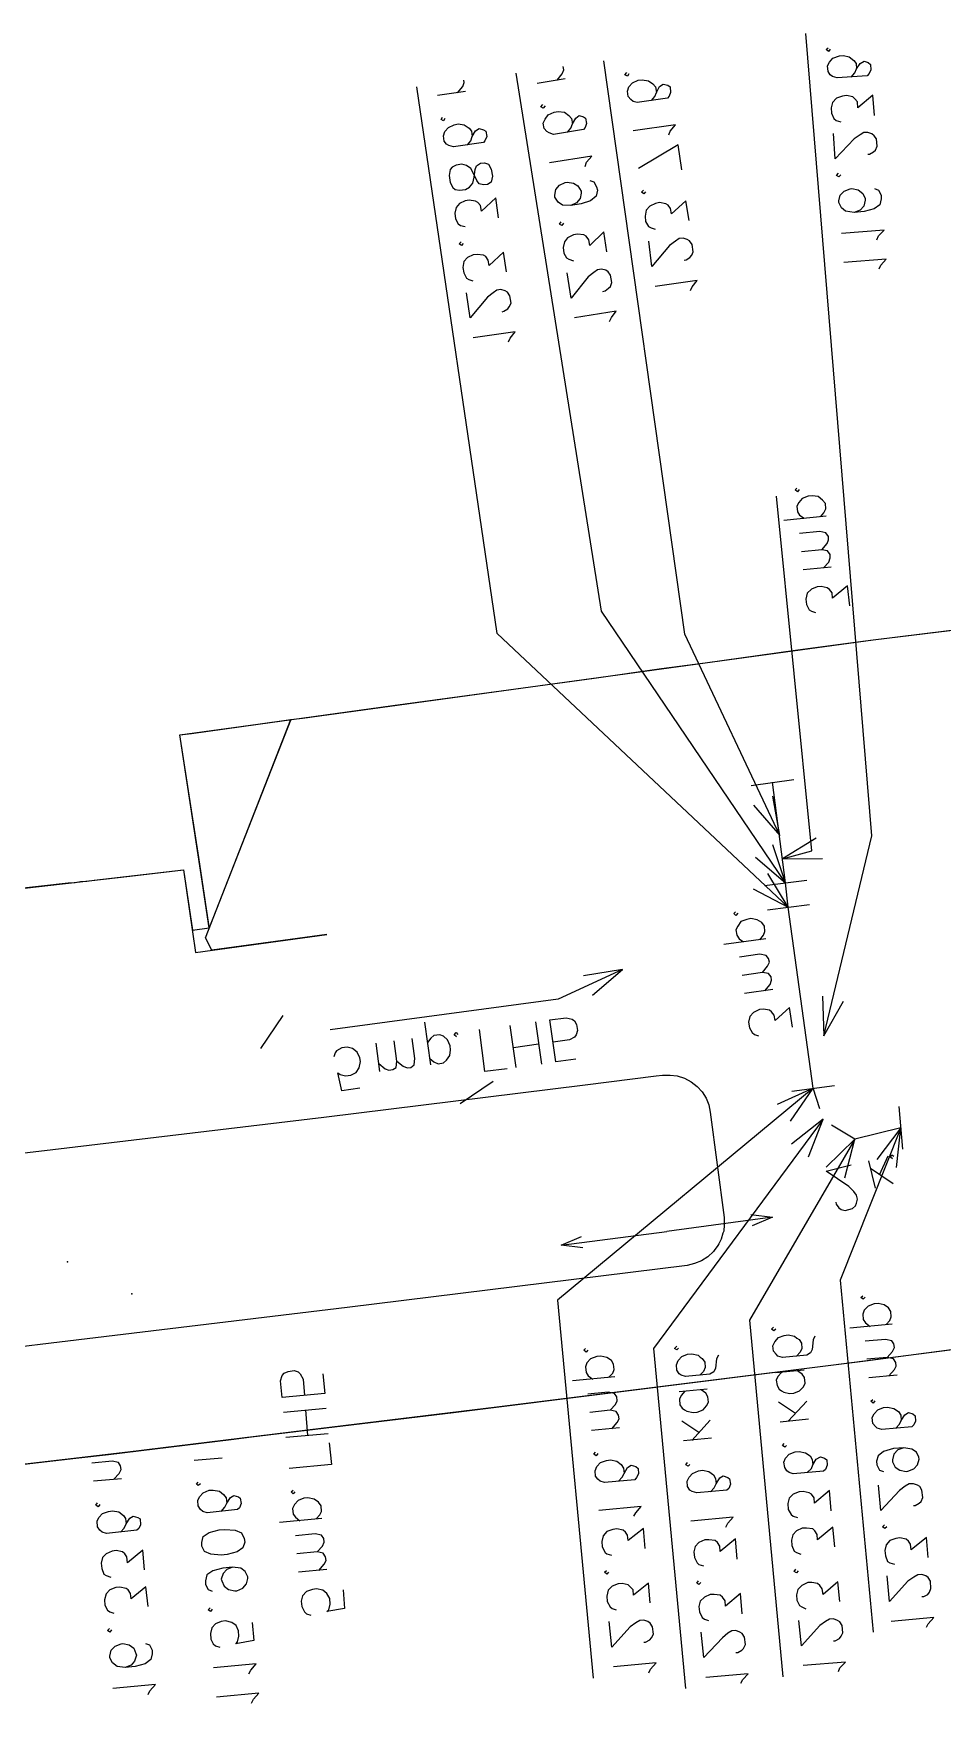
# Model space of a CAD drawing. Header units: metres. Extents: x 131 to 658, y 22 to 173.
# Drawn here: x 611.02 to 633.36, y 132.29 to 173.49 of the extents above; entities that cross this region are included whole.
import ezdxf

# ---------------------------------------------------------------- set-up
doc = ezdxf.new("R2010")
doc.units = ezdxf.units.M
for name, color, linetype in [('BOUNDARY', 7, 'Continuous'), ('ELECTR_CABLE', 7, 'Continuous'), ('GRASS', 7, 'Continuous'), ('OVERHEAD_POWER_LINE', 7, 'Continuous'), ('ROAD', 7, 'Continuous'), ('SIDEWALK_PATH', 7, 'Continuous'), ('TREE', 7, 'Continuous')]:
    doc.layers.add(name, color=color, linetype=linetype)

msp = doc.modelspace()

# ---------------------------------------------------------------- linework, layer by layer
at = {"layer": 'BOUNDARY'}
msp.add_lwpolyline([(608.424, 152.2), (611.731, 152.577), (613.385, 152.765), (614.705, 152.921), (614.705, 152.921), (614.927, 151.434), (614.927, 151.434), (615.338, 151.489), (615.338, 151.489), (615.327, 151.578), (615.082, 153.22), (614.616, 156.239), (614.616, 156.239), (614.905, 156.272), (616.547, 156.505), (619.854, 156.96), (621.496, 157.182), (624.803, 157.637), (626.457, 157.87), (627.533, 158.014), (627.533, 158.014), (629.752, 158.325), (631.406, 158.547), (631.661, 158.58), (631.661, 158.58), (634.713, 158.957)], dxfattribs=at)
at = {"layer": 'ELECTR_CABLE'}
for points in [[(630.418, 149.814), (630.451, 148.837), (631.628, 153.753), (630.002, 173.489)], [(630.607, 173.106), (630.562, 173.05), (630.562, 173.05), (630.507, 173.095), (630.507, 173.095), (630.551, 173.139)], [(623.893, 172.34), (624.015, 172.495), (624.06, 172.595), (624.039, 172.677)], [(628.72, 154.508), (629.364, 153.764), (627.034, 158.713), (625.039, 172.814)], [(631.117, 172.418), (631.206, 172.518), (631.206, 172.518), (631.25, 172.618), (631.25, 172.618), (631.339, 172.751), (631.339, 172.751), (631.439, 172.806), (631.439, 172.806), (631.539, 172.773), (631.539, 172.773), (631.594, 172.729), (631.594, 172.729), (631.606, 172.595), (631.606, 172.595), (631.561, 172.507), (631.561, 172.507), (631.517, 172.451), (631.517, 172.451), (630.773, 172.396), (630.773, 172.396), (630.662, 172.429), (630.662, 172.429), (630.607, 172.473), (630.607, 172.473), (630.551, 172.551), (630.551, 172.551), (630.54, 172.695), (630.54, 172.695), (630.585, 172.784), (630.585, 172.784), (630.673, 172.884), (630.673, 172.884), (630.829, 172.939), (630.829, 172.939), (630.929, 172.95), (630.929, 172.95), (631.073, 172.917), (631.073, 172.917), (631.184, 172.828), (631.184, 172.828), (631.239, 172.751), (631.239, 172.751), (631.25, 172.618)], [(621.441, 172.029), (621.574, 172.185), (621.607, 172.285), (621.601, 172.338)], [(628.765, 153.232), (629.508, 152.599), (624.981, 159.279), (622.883, 172.515)], [(624.093, 172.373), (623.405, 172.262)], [(625.658, 172.495), (625.624, 172.44), (625.624, 172.44), (625.558, 172.473), (625.558, 172.473), (625.602, 172.529)], [(626.213, 171.841), (626.29, 171.941), (626.29, 171.941), (626.335, 172.041), (626.335, 172.041), (626.412, 172.185), (626.412, 172.185), (626.501, 172.24), (626.501, 172.24), (626.612, 172.218), (626.612, 172.218), (626.667, 172.174), (626.667, 172.174), (626.679, 172.041), (626.679, 172.041), (626.645, 171.952), (626.645, 171.952), (626.601, 171.896), (626.601, 171.896), (625.857, 171.796), (625.857, 171.796), (625.758, 171.819), (625.758, 171.819), (625.702, 171.863), (625.702, 171.863), (625.635, 171.941), (625.635, 171.941), (625.624, 172.074), (625.624, 172.074), (625.658, 172.174), (625.658, 172.174), (625.746, 172.274), (625.746, 172.274), (625.88, 172.34), (625.88, 172.34), (625.979, 172.351), (625.979, 172.351), (626.135, 172.329), (626.135, 172.329), (626.246, 172.251), (626.246, 172.251), (626.312, 172.174), (626.312, 172.174), (626.335, 172.041)], [(628.709, 152.455), (629.575, 152), (622.417, 158.736), (620.441, 172.178)], [(621.641, 172.063), (620.953, 171.963)], [(631.694, 171.475), (631.65, 171.974), (631.65, 171.974), (631.284, 171.663), (631.284, 171.663), (631.273, 171.807), (631.273, 171.807), (631.206, 171.885), (631.206, 171.885), (631.162, 171.93), (631.162, 171.93), (631.006, 171.963), (631.006, 171.963), (630.906, 171.952), (630.906, 171.952), (630.762, 171.896), (630.762, 171.896), (630.662, 171.796), (630.662, 171.796), (630.629, 171.663), (630.629, 171.663), (630.64, 171.53), (630.64, 171.53), (630.696, 171.397), (630.696, 171.397), (630.751, 171.353), (630.751, 171.353), (630.862, 171.319)], [(621.13, 171.397), (621.097, 171.341), (621.097, 171.341), (621.041, 171.375), (621.041, 171.375), (621.075, 171.43)], [(623.594, 171.708), (623.549, 171.652), (623.549, 171.652), (623.494, 171.685), (623.494, 171.685), (623.538, 171.741)], [(624.149, 171.064), (624.226, 171.164), (624.226, 171.164), (624.271, 171.264), (624.271, 171.264), (624.348, 171.408), (624.348, 171.408), (624.437, 171.475), (624.437, 171.475), (624.537, 171.441), (624.537, 171.441), (624.592, 171.408), (624.592, 171.408), (624.615, 171.275), (624.615, 171.275), (624.581, 171.175), (624.581, 171.175), (624.537, 171.131), (624.537, 171.131), (623.805, 171.009), (623.805, 171.009), (623.694, 171.042), (623.694, 171.042), (623.638, 171.075), (623.638, 171.075), (623.571, 171.153), (623.571, 171.153), (623.549, 171.286), (623.549, 171.286), (623.594, 171.386), (623.594, 171.386), (623.671, 171.486), (623.671, 171.486), (623.816, 171.552), (623.816, 171.552), (623.916, 171.574), (623.916, 171.574), (624.071, 171.552), (624.071, 171.552), (624.182, 171.475), (624.182, 171.475), (624.248, 171.397), (624.248, 171.397), (624.271, 171.264)], [(621.685, 170.753), (621.774, 170.853), (621.774, 170.853), (621.807, 170.953), (621.807, 170.953), (621.885, 171.097), (621.885, 171.097), (621.974, 171.153), (621.974, 171.153), (622.085, 171.119), (622.085, 171.119), (622.14, 171.086), (622.14, 171.086), (622.162, 170.953), (622.162, 170.953), (622.118, 170.853), (622.118, 170.853), (622.085, 170.809), (622.085, 170.809), (621.341, 170.698), (621.341, 170.698), (621.23, 170.731), (621.23, 170.731), (621.175, 170.764), (621.175, 170.764), (621.119, 170.842), (621.119, 170.842), (621.097, 170.975), (621.097, 170.975), (621.13, 171.075), (621.13, 171.075), (621.219, 171.175), (621.219, 171.175), (621.363, 171.242), (621.363, 171.242), (621.463, 171.264), (621.463, 171.264), (621.607, 171.242), (621.607, 171.242), (621.729, 171.164), (621.729, 171.164), (621.785, 171.086), (621.785, 171.086), (621.807, 170.953)], [(626.634, 170.997), (626.667, 171.086), (626.667, 171.086), (626.801, 171.242), (626.801, 171.242), (625.758, 171.097)], [(631.528, 170.52), (631.572, 170.52), (631.572, 170.52), (631.672, 170.576), (631.672, 170.576), (631.717, 170.62), (631.717, 170.62), (631.761, 170.72), (631.761, 170.72), (631.739, 170.898), (631.739, 170.898), (631.683, 170.975), (631.683, 170.975), (631.628, 171.02), (631.628, 171.02), (631.528, 171.053), (631.528, 171.053), (631.428, 171.053), (631.428, 171.053), (631.339, 170.997), (631.339, 170.997), (631.195, 170.898), (631.195, 170.898), (630.729, 170.409), (630.729, 170.409), (630.685, 171.031)], [(626.956, 170.132), (626.867, 170.753), (626.867, 170.753), (625.891, 170.165)], [(622.306, 169.977), (622.273, 169.832), (622.273, 169.832), (622.184, 169.777), (622.184, 169.777), (622.085, 169.766), (622.085, 169.766), (621.974, 169.788), (621.974, 169.788), (621.918, 169.877), (621.918, 169.877), (621.84, 170.043), (621.84, 170.043), (621.774, 170.165), (621.774, 170.165), (621.663, 170.243), (621.663, 170.243), (621.552, 170.276), (621.552, 170.276), (621.408, 170.254), (621.408, 170.254), (621.308, 170.198), (621.308, 170.198), (621.263, 170.143), (621.263, 170.143), (621.241, 169.999), (621.241, 169.999), (621.263, 169.821), (621.263, 169.821), (621.33, 169.699), (621.33, 169.699), (621.385, 169.655), (621.385, 169.655), (621.496, 169.633), (621.496, 169.633), (621.641, 169.655), (621.641, 169.655), (621.741, 169.71), (621.741, 169.71), (621.818, 169.81), (621.818, 169.81), (621.851, 169.954), (621.851, 169.954), (621.874, 170.143), (621.874, 170.143), (621.907, 170.232), (621.907, 170.232), (622.007, 170.298), (622.007, 170.298), (622.107, 170.309), (622.107, 170.309), (622.207, 170.276), (622.207, 170.276), (622.273, 170.154), (622.273, 170.154), (622.306, 169.977)], [(624.581, 170.221), (624.615, 170.321), (624.615, 170.321), (624.748, 170.476), (624.748, 170.476), (623.705, 170.309)], [(624.692, 169.877), (624.792, 169.843), (624.792, 169.843), (624.859, 169.721), (624.859, 169.721), (624.881, 169.633), (624.881, 169.633), (624.848, 169.488), (624.848, 169.488), (624.714, 169.377), (624.714, 169.377), (624.481, 169.3), (624.481, 169.3), (624.226, 169.255), (624.226, 169.255), (624.026, 169.266), (624.026, 169.266), (623.916, 169.344), (623.916, 169.344), (623.838, 169.466), (623.838, 169.466), (623.838, 169.51), (623.838, 169.51), (623.86, 169.655), (623.86, 169.655), (623.949, 169.755), (623.949, 169.755), (624.093, 169.821), (624.093, 169.821), (624.137, 169.832), (624.137, 169.832), (624.293, 169.81), (624.293, 169.81), (624.404, 169.743), (624.404, 169.743), (624.481, 169.61), (624.481, 169.61), (624.481, 169.566), (624.481, 169.566), (624.459, 169.433), (624.459, 169.433), (624.37, 169.322), (624.37, 169.322), (624.226, 169.255)], [(630.862, 170.01), (630.818, 169.965), (630.818, 169.965), (630.762, 169.999), (630.762, 169.999), (630.807, 170.054)], [(622.451, 168.956), (622.384, 169.444), (622.384, 169.444), (622.029, 169.122), (622.029, 169.122), (622.007, 169.255), (622.007, 169.255), (621.94, 169.333), (621.94, 169.333), (621.885, 169.366), (621.885, 169.366), (621.729, 169.388), (621.729, 169.388), (621.63, 169.377), (621.63, 169.377), (621.496, 169.311), (621.496, 169.311), (621.408, 169.211), (621.408, 169.211), (621.374, 169.067), (621.374, 169.067), (621.397, 168.933), (621.397, 168.933), (621.463, 168.811), (621.463, 168.811), (621.519, 168.767), (621.519, 168.767), (621.63, 168.745)], [(626.068, 169.599), (626.024, 169.544), (626.024, 169.544), (625.968, 169.588), (625.968, 169.588), (626.013, 169.633)], [(627.134, 168.889), (627.056, 169.377), (627.056, 169.377), (626.701, 169.055), (626.701, 169.055), (626.679, 169.189), (626.679, 169.189), (626.623, 169.266), (626.623, 169.266), (626.568, 169.3), (626.568, 169.3), (626.412, 169.333), (626.412, 169.333), (626.312, 169.311), (626.312, 169.311), (626.168, 169.244), (626.168, 169.244), (626.079, 169.144), (626.079, 169.144), (626.057, 169), (626.057, 169), (626.068, 168.867), (626.068, 168.867), (626.135, 168.745), (626.135, 168.745), (626.201, 168.711), (626.201, 168.711), (626.301, 168.678)], [(631.694, 169.677), (631.794, 169.633), (631.794, 169.633), (631.861, 169.51), (631.861, 169.51), (631.861, 169.422), (631.861, 169.422), (631.828, 169.277), (631.828, 169.277), (631.683, 169.178), (631.683, 169.178), (631.439, 169.111), (631.439, 169.111), (631.195, 169.089), (631.195, 169.089), (630.984, 169.122), (630.984, 169.122), (630.884, 169.2), (630.884, 169.2), (630.818, 169.333), (630.818, 169.333), (630.818, 169.377), (630.818, 169.377), (630.851, 169.51), (630.851, 169.51), (630.951, 169.61), (630.951, 169.61), (631.095, 169.666), (631.095, 169.666), (631.139, 169.677), (631.139, 169.677), (631.295, 169.644), (631.295, 169.644), (631.406, 169.555), (631.406, 169.555), (631.461, 169.433), (631.461, 169.433), (631.461, 169.388), (631.461, 169.388), (631.428, 169.244), (631.428, 169.244), (631.339, 169.144), (631.339, 169.144), (631.195, 169.089)], [(624.049, 168.822), (624.004, 168.767), (624.004, 168.767), (623.949, 168.8), (623.949, 168.8), (623.993, 168.856)], [(625.114, 168.123), (625.036, 168.612), (625.036, 168.612), (624.692, 168.279), (624.692, 168.279), (624.67, 168.412), (624.67, 168.412), (624.604, 168.501), (624.604, 168.501), (624.548, 168.534), (624.548, 168.534), (624.393, 168.556), (624.393, 168.556), (624.293, 168.534), (624.293, 168.534), (624.149, 168.467), (624.149, 168.467), (624.071, 168.367), (624.071, 168.367), (624.038, 168.223), (624.038, 168.223), (624.06, 168.09), (624.06, 168.09), (624.126, 167.968), (624.126, 167.968), (624.182, 167.935), (624.182, 167.935), (624.293, 167.901)], [(631.75, 168.412), (631.794, 168.512), (631.794, 168.512), (631.927, 168.656), (631.927, 168.656), (630.884, 168.567)], [(621.585, 168.323), (621.541, 168.279), (621.541, 168.279), (621.485, 168.312), (621.485, 168.312), (621.53, 168.367)], [(622.65, 167.624), (622.573, 168.112), (622.573, 168.112), (622.218, 167.779), (622.218, 167.779), (622.196, 167.913), (622.196, 167.913), (622.14, 168.001), (622.14, 168.001), (622.085, 168.035), (622.085, 168.035), (621.929, 168.057), (621.929, 168.057), (621.829, 168.046), (621.829, 168.046), (621.685, 167.979), (621.685, 167.979), (621.596, 167.879), (621.596, 167.879), (621.574, 167.735), (621.574, 167.735), (621.596, 167.602), (621.596, 167.602), (621.663, 167.469), (621.663, 167.469), (621.718, 167.435), (621.718, 167.435), (621.818, 167.402)], [(627.012, 167.913), (627.067, 167.924), (627.067, 167.924), (627.156, 167.979), (627.156, 167.979), (627.2, 168.035), (627.2, 168.035), (627.233, 168.123), (627.233, 168.123), (627.211, 168.301), (627.211, 168.301), (627.145, 168.39), (627.145, 168.39), (627.089, 168.423), (627.089, 168.423), (626.989, 168.456), (626.989, 168.456), (626.889, 168.445), (626.889, 168.445), (626.801, 168.379), (626.801, 168.379), (626.656, 168.279), (626.656, 168.279), (626.224, 167.757), (626.224, 167.757), (626.146, 168.379)], [(625.014, 167.147), (625.07, 167.158), (625.07, 167.158), (625.158, 167.225), (625.158, 167.225), (625.203, 167.269), (625.203, 167.269), (625.236, 167.369), (625.236, 167.369), (625.203, 167.546), (625.203, 167.546), (625.147, 167.624), (625.147, 167.624), (625.092, 167.668), (625.092, 167.668), (624.981, 167.691), (624.981, 167.691), (624.881, 167.679), (624.881, 167.679), (624.792, 167.613), (624.792, 167.613), (624.659, 167.502), (624.659, 167.502), (624.237, 166.98), (624.237, 166.98), (624.137, 167.602)], [(631.805, 167.702), (631.85, 167.79), (631.85, 167.79), (631.983, 167.935), (631.983, 167.935), (630.94, 167.857)], [(627.167, 167.169), (627.211, 167.258), (627.211, 167.258), (627.333, 167.413), (627.333, 167.413), (626.301, 167.269)], [(622.539, 166.647), (622.584, 166.659), (622.584, 166.659), (622.684, 166.714), (622.684, 166.714), (622.717, 166.77), (622.717, 166.77), (622.761, 166.858), (622.761, 166.858), (622.728, 167.036), (622.728, 167.036), (622.673, 167.125), (622.673, 167.125), (622.617, 167.158), (622.617, 167.158), (622.506, 167.191), (622.506, 167.191), (622.406, 167.18), (622.406, 167.18), (622.318, 167.114), (622.318, 167.114), (622.184, 167.003), (622.184, 167.003), (621.752, 166.492), (621.752, 166.492), (621.663, 167.114)], [(625.181, 166.403), (625.225, 166.503), (625.225, 166.503), (625.347, 166.659), (625.347, 166.659), (624.315, 166.492)], [(622.695, 165.904), (622.739, 165.993), (622.739, 165.993), (622.861, 166.148), (622.861, 166.148), (621.829, 166.004)], [(630.263, 153.698), (629.431, 153.187), (629.431, 153.187), (630.152, 153.387), (630.152, 153.387), (629.286, 162.109)], [(629.841, 162.275), (629.797, 162.22), (629.797, 162.22), (629.741, 162.264), (629.741, 162.264), (629.786, 162.309)], [(630.363, 161.598), (630.451, 161.698), (630.451, 161.698), (630.496, 161.798), (630.496, 161.798), (630.485, 161.931), (630.485, 161.931), (630.418, 162.009), (630.418, 162.009), (630.307, 162.098), (630.307, 162.098), (630.163, 162.12), (630.163, 162.12), (630.063, 162.109), (630.063, 162.109), (629.919, 162.053), (629.919, 162.053), (629.83, 161.954), (629.83, 161.954), (629.786, 161.865), (629.786, 161.865), (629.797, 161.721), (629.797, 161.721), (629.852, 161.643), (629.852, 161.643), (629.963, 161.565)], [(630.507, 161.621), (629.464, 161.51)], [(630.396, 160.788), (630.529, 160.944), (630.529, 160.944), (630.562, 161.033), (630.562, 161.033), (630.562, 161.121), (630.562, 161.121), (630.496, 161.21), (630.496, 161.21), (630.352, 161.243), (630.352, 161.243), (629.852, 161.188)], [(630.44, 160.345), (630.574, 160.489), (630.574, 160.489), (630.607, 160.589), (630.607, 160.589), (630.607, 160.677), (630.607, 160.677), (630.54, 160.766), (630.54, 160.766), (630.396, 160.788), (630.396, 160.788), (629.897, 160.744)], [(630.629, 160.367), (629.941, 160.3)], [(631.084, 159.412), (631.029, 159.901), (631.029, 159.901), (630.662, 159.601), (630.662, 159.601), (630.651, 159.734), (630.651, 159.734), (630.585, 159.812), (630.585, 159.812), (630.529, 159.856), (630.529, 159.856), (630.385, 159.89), (630.385, 159.89), (630.285, 159.878), (630.285, 159.878), (630.141, 159.823), (630.141, 159.823), (630.041, 159.723), (630.041, 159.723), (630.008, 159.579), (630.008, 159.579), (630.019, 159.446), (630.019, 159.446), (630.085, 159.313), (630.085, 159.313), (630.141, 159.279), (630.141, 159.279), (630.241, 159.246)], [(628.665, 154.996), (629.708, 155.14)], [(629.508, 152.599), (629.186, 155.074)], [(629.364, 153.764), (629.198, 154.73)], [(629.508, 152.599), (629.198, 153.531)], [(629.431, 153.187), (630.418, 153.198)], [(628.987, 152.532), (630.03, 152.666)], [(629.575, 152), (629.075, 152.832)], [(630.185, 147.55), (629.575, 152), (629.575, 152), (629.508, 152.599)], [(629.064, 151.933), (630.096, 152.066)], [(628.332, 151.856), (628.288, 151.8), (628.288, 151.8), (628.232, 151.844), (628.232, 151.844), (628.277, 151.889)], [(628.876, 151.201), (628.965, 151.312), (628.965, 151.312), (628.998, 151.401), (628.998, 151.401), (628.987, 151.534), (628.987, 151.534), (628.92, 151.622), (628.92, 151.622), (628.809, 151.689), (628.809, 151.689), (628.654, 151.722), (628.654, 151.722), (628.554, 151.7), (628.554, 151.7), (628.41, 151.645), (628.41, 151.645), (628.332, 151.534), (628.332, 151.534), (628.288, 151.445), (628.288, 151.445), (628.31, 151.312), (628.31, 151.312), (628.365, 151.223), (628.365, 151.223), (628.476, 151.145)], [(629.02, 151.223), (627.988, 151.079)], [(628.942, 150.391), (629.064, 150.546), (629.064, 150.546), (629.109, 150.646), (629.109, 150.646), (629.087, 150.735), (629.087, 150.735), (629.031, 150.812), (629.031, 150.812), (628.876, 150.846), (628.876, 150.846), (628.376, 150.768)], [(624.759, 149.836), (625.502, 150.468), (625.502, 150.468), (623.916, 149.736), (623.916, 149.736), (618.312, 148.981)], [(625.502, 150.468), (624.537, 150.313)], [(628.998, 149.947), (629.131, 150.102), (629.131, 150.102), (629.164, 150.202), (629.164, 150.202), (629.153, 150.291), (629.153, 150.291), (629.087, 150.369), (629.087, 150.369), (628.942, 150.391), (628.942, 150.391), (628.443, 150.324)], [(629.198, 149.98), (628.498, 149.88)], [(630.451, 148.837), (630.929, 149.692)], [(617.146, 149.337), (616.603, 148.526)], [(620.786, 148.127), (620.642, 149.17)], [(623.361, 149.181), (623.505, 148.138)], [(624.348, 148.26), (623.86, 148.194), (623.86, 148.194), (623.716, 149.226), (623.716, 149.226), (624.115, 149.281), (624.115, 149.281), (624.259, 149.248), (624.259, 149.248), (624.315, 149.203), (624.315, 149.203), (624.37, 149.115), (624.37, 149.115), (624.393, 148.97), (624.393, 148.97), (624.359, 148.859), (624.359, 148.859), (624.315, 148.804), (624.315, 148.804), (624.193, 148.737), (624.193, 148.737), (623.793, 148.682)], [(629.675, 149.048), (629.608, 149.536), (629.608, 149.536), (629.253, 149.214), (629.253, 149.214), (629.231, 149.348), (629.231, 149.348), (629.164, 149.425), (629.164, 149.425), (629.109, 149.47), (629.109, 149.47), (628.965, 149.492), (628.965, 149.492), (628.865, 149.481), (628.865, 149.481), (628.72, 149.414), (628.72, 149.414), (628.632, 149.314), (628.632, 149.314), (628.598, 149.17), (628.598, 149.17), (628.621, 149.037), (628.621, 149.037), (628.687, 148.915), (628.687, 148.915), (628.743, 148.87), (628.743, 148.87), (628.842, 148.837)], [(619.954, 148.216), (620.109, 148.094), (620.109, 148.094), (620.209, 148.049), (620.209, 148.049), (620.298, 148.06), (620.298, 148.06), (620.376, 148.127), (620.376, 148.127), (620.398, 148.282), (620.398, 148.282), (620.331, 148.771)], [(620.764, 148.282), (620.864, 148.194), (620.864, 148.194), (620.964, 148.149), (620.964, 148.149), (621.097, 148.171), (621.097, 148.171), (621.175, 148.238), (621.175, 148.238), (621.252, 148.349), (621.252, 148.349), (621.274, 148.493), (621.274, 148.493), (621.263, 148.593), (621.263, 148.593), (621.197, 148.737), (621.197, 148.737), (621.097, 148.826), (621.097, 148.826), (621.008, 148.859), (621.008, 148.859), (620.864, 148.848), (620.864, 148.848), (620.786, 148.782), (620.786, 148.782), (620.709, 148.671)], [(621.419, 148.815), (621.363, 148.859), (621.363, 148.859), (621.408, 148.915), (621.408, 148.915), (621.452, 148.87)], [(622.662, 148.027), (622.118, 147.961), (622.118, 147.961), (621.985, 148.993)], [(622.883, 148.06), (622.739, 149.092)], [(619.044, 147.55), (618.6, 147.483), (618.6, 147.483), (618.5, 147.927), (618.5, 147.927), (618.556, 147.883), (618.556, 147.883), (618.689, 147.85), (618.689, 147.85), (618.822, 147.872), (618.822, 147.872), (618.955, 147.938), (618.955, 147.938), (619.022, 148.049), (619.022, 148.049), (619.055, 148.205), (619.055, 148.205), (619.044, 148.293), (619.044, 148.293), (618.977, 148.438), (618.977, 148.438), (618.866, 148.526), (618.866, 148.526), (618.733, 148.56), (618.733, 148.56), (618.6, 148.538), (618.6, 148.538), (618.467, 148.471), (618.467, 148.471), (618.434, 148.416), (618.434, 148.416), (618.4, 148.316)], [(619.532, 147.961), (619.443, 148.66)], [(619.51, 148.16), (619.665, 148.027), (619.665, 148.027), (619.754, 147.994), (619.754, 147.994), (619.854, 148.005), (619.854, 148.005), (619.932, 148.06), (619.932, 148.06), (619.954, 148.216), (619.954, 148.216), (619.887, 148.715)], [(622.817, 148.549), (623.438, 148.637)], [(622.318, 147.716), (621.508, 147.162)], [(629.63, 146.74), (630.185, 147.55), (630.185, 147.55), (623.904, 142.334), (623.904, 142.334), (624.781, 133.035)], [(630.185, 147.55), (629.297, 147.15)], [(629.664, 147.472), (630.707, 147.617)], [(630.352, 147.04), (630.185, 147.55)], [(632.294, 147.095), (632.382, 146.052)], [(630.074, 145.863), (630.429, 146.784), (630.429, 146.784), (626.257, 141.147), (626.257, 141.147), (627.045, 132.78)], [(630.429, 146.784), (629.653, 146.174)], [(630.962, 145.342), (631.206, 146.296), (631.206, 146.296), (628.621, 141.846), (628.621, 141.846), (629.442, 133.069)], [(631.206, 146.296), (630.507, 145.608)], [(632.338, 146.573), (631.206, 146.296), (631.206, 146.296), (630.64, 146.64)], [(632.238, 145.597), (632.338, 146.573), (632.338, 146.573), (630.851, 142.823), (630.851, 142.823), (631.661, 134.167)], [(632.338, 146.573), (631.75, 145.797)], [(631.816, 145.419), (632.027, 145.885)], [(632.138, 145.808), (632.083, 145.852), (632.083, 145.852), (632.116, 145.908), (632.116, 145.908), (632.171, 145.874)], [(630.74, 144.742), (630.751, 144.698), (630.751, 144.698), (630.818, 144.609), (630.818, 144.609), (630.873, 144.565), (630.873, 144.565), (630.973, 144.543), (630.973, 144.543), (631.151, 144.587), (631.151, 144.587), (631.228, 144.654), (631.228, 144.654), (631.25, 144.72), (631.25, 144.72), (631.273, 144.82), (631.273, 144.82), (631.25, 144.92), (631.25, 144.92), (631.184, 145.009), (631.184, 145.009), (631.062, 145.131), (631.062, 145.131), (630.507, 145.508), (630.507, 145.508), (631.117, 145.664)], [(631.717, 145.086), (631.55, 145.763)], [(632.149, 145.197), (631.594, 145.575)], [(631.461, 142.412), (631.417, 142.357), (631.417, 142.357), (631.361, 142.401), (631.361, 142.401), (631.406, 142.445)], [(631.983, 141.735), (632.072, 141.835), (632.072, 141.835), (632.105, 141.924), (632.105, 141.924), (632.094, 142.057), (632.094, 142.057), (632.038, 142.146), (632.038, 142.146), (631.927, 142.224), (631.927, 142.224), (631.783, 142.257), (631.783, 142.257), (631.683, 142.246), (631.683, 142.246), (631.539, 142.19), (631.539, 142.19), (631.439, 142.09), (631.439, 142.09), (631.406, 141.99), (631.406, 141.99), (631.417, 141.857), (631.417, 141.857), (631.472, 141.78), (631.472, 141.78), (631.583, 141.691)], [(632.127, 141.746), (631.084, 141.646)], [(629.264, 141.624), (629.22, 141.58), (629.22, 141.58), (629.164, 141.624), (629.164, 141.624), (629.209, 141.669)], [(630.23, 141.447), (630.185, 141.358), (630.185, 141.358), (630.163, 141.125), (630.163, 141.125), (630.119, 141.036), (630.119, 141.036), (630.03, 140.981), (630.03, 140.981), (629.431, 140.925), (629.431, 140.925), (629.32, 140.958), (629.32, 140.958), (629.275, 141.003), (629.275, 141.003), (629.209, 141.081), (629.209, 141.081), (629.198, 141.214), (629.198, 141.214), (629.242, 141.314), (629.242, 141.314), (629.331, 141.413), (629.331, 141.413), (629.475, 141.469), (629.475, 141.469), (629.575, 141.48), (629.575, 141.48), (629.73, 141.447), (629.73, 141.447), (629.786, 141.402), (629.786, 141.402), (629.841, 141.369), (629.841, 141.369), (629.897, 141.28), (629.897, 141.28), (629.908, 141.147), (629.908, 141.147), (629.863, 141.058), (629.863, 141.058), (629.775, 140.958)], [(632.005, 140.925), (632.138, 141.069), (632.138, 141.069), (632.183, 141.169), (632.183, 141.169), (632.171, 141.258), (632.171, 141.258), (632.116, 141.336), (632.116, 141.336), (631.961, 141.369), (631.961, 141.369), (631.461, 141.325)], [(624.648, 141.103), (624.604, 141.058), (624.604, 141.058), (624.548, 141.103), (624.548, 141.103), (624.592, 141.147)], [(625.158, 140.437), (625.258, 140.537), (625.258, 140.537), (625.291, 140.626), (625.291, 140.626), (625.28, 140.759), (625.28, 140.759), (625.225, 140.848), (625.225, 140.848), (625.114, 140.925), (625.114, 140.925), (624.97, 140.958), (624.97, 140.958), (624.87, 140.947), (624.87, 140.947), (624.714, 140.892), (624.714, 140.892), (624.626, 140.792), (624.626, 140.792), (624.592, 140.692), (624.592, 140.692), (624.604, 140.559), (624.604, 140.559), (624.659, 140.47), (624.659, 140.47), (624.77, 140.393)], [(626.878, 141.158), (626.834, 141.114), (626.834, 141.114), (626.778, 141.147), (626.778, 141.147), (626.834, 141.203)], [(627.855, 140.981), (627.81, 140.892), (627.81, 140.892), (627.788, 140.659), (627.788, 140.659), (627.744, 140.57), (627.744, 140.57), (627.644, 140.515), (627.644, 140.515), (627.045, 140.459), (627.045, 140.459), (626.945, 140.492), (626.945, 140.492), (626.889, 140.526), (626.889, 140.526), (626.834, 140.614), (626.834, 140.614), (626.823, 140.748), (626.823, 140.748), (626.867, 140.848), (626.867, 140.848), (626.956, 140.947), (626.956, 140.947), (627.1, 141.003), (627.1, 141.003), (627.2, 141.014), (627.2, 141.014), (627.355, 140.981), (627.355, 140.981), (627.411, 140.936), (627.411, 140.936), (627.455, 140.903), (627.455, 140.903), (627.522, 140.814), (627.522, 140.814), (627.533, 140.681), (627.533, 140.681), (627.489, 140.581), (627.489, 140.581), (627.4, 140.492)], [(632.049, 140.47), (632.183, 140.626), (632.183, 140.626), (632.227, 140.714), (632.227, 140.714), (632.216, 140.803), (632.216, 140.803), (632.16, 140.892), (632.16, 140.892), (632.005, 140.925), (632.005, 140.925), (631.506, 140.881)], [(618.134, 140.526), (618.178, 140.037), (618.178, 140.037), (617.135, 139.938), (617.135, 139.938), (617.091, 140.348), (617.091, 140.348), (617.135, 140.481), (617.135, 140.481), (617.18, 140.537), (617.18, 140.537), (617.28, 140.581), (617.28, 140.581), (617.424, 140.603), (617.424, 140.603), (617.524, 140.57), (617.524, 140.57), (617.579, 140.526), (617.579, 140.526), (617.646, 140.393), (617.646, 140.393), (617.679, 139.993)], [(629.963, 140.614), (629.264, 140.548)], [(629.408, 140.559), (629.32, 140.459), (629.32, 140.459), (629.275, 140.37), (629.275, 140.37), (629.297, 140.237), (629.297, 140.237), (629.353, 140.148), (629.353, 140.148), (629.408, 140.104), (629.408, 140.104), (629.464, 140.071), (629.464, 140.071), (629.608, 140.037), (629.608, 140.037), (629.708, 140.049), (629.708, 140.049), (629.852, 140.104), (629.852, 140.104), (629.952, 140.204), (629.952, 140.204), (629.985, 140.293), (629.985, 140.293), (629.974, 140.437), (629.974, 140.437), (629.919, 140.515), (629.919, 140.515), (629.808, 140.592)], [(632.249, 140.492), (631.55, 140.426)], [(625.314, 140.448), (624.271, 140.348)], [(627.577, 140.148), (626.889, 140.082)], [(627.034, 140.093), (626.945, 139.993), (626.945, 139.993), (626.901, 139.904), (626.901, 139.904), (626.912, 139.76), (626.912, 139.76), (626.967, 139.682), (626.967, 139.682), (627.023, 139.638), (627.023, 139.638), (627.078, 139.605), (627.078, 139.605), (627.233, 139.571), (627.233, 139.571), (627.333, 139.582), (627.333, 139.582), (627.478, 139.638), (627.478, 139.638), (627.566, 139.738), (627.566, 139.738), (627.611, 139.827), (627.611, 139.827), (627.6, 139.96), (627.6, 139.96), (627.544, 140.049), (627.544, 140.049), (627.433, 140.126)], [(617.169, 139.582), (618.212, 139.682)], [(625.192, 139.627), (625.325, 139.771), (625.325, 139.771), (625.369, 139.86), (625.369, 139.86), (625.358, 139.96), (625.358, 139.96), (625.303, 140.037), (625.303, 140.037), (625.147, 140.071), (625.147, 140.071), (624.648, 140.026)], [(629.752, 139.549), (629.331, 139.827)], [(630.03, 139.849), (629.575, 139.361)], [(631.705, 139.86), (631.661, 139.804), (631.661, 139.804), (631.606, 139.849), (631.606, 139.849), (631.65, 139.893)], [(632.216, 139.183), (632.305, 139.283), (632.305, 139.283), (632.349, 139.372), (632.349, 139.372), (632.438, 139.516), (632.438, 139.516), (632.527, 139.571), (632.527, 139.571), (632.638, 139.538), (632.638, 139.538), (632.693, 139.494), (632.693, 139.494), (632.704, 139.361), (632.704, 139.361), (632.66, 139.272), (632.66, 139.272), (632.615, 139.216), (632.615, 139.216), (631.872, 139.15), (631.872, 139.15), (631.761, 139.183), (631.761, 139.183), (631.717, 139.227), (631.717, 139.227), (631.65, 139.305), (631.65, 139.305), (631.639, 139.449), (631.639, 139.449), (631.683, 139.538), (631.683, 139.538), (631.772, 139.638), (631.772, 139.638), (631.916, 139.693), (631.916, 139.693), (632.016, 139.705), (632.016, 139.705), (632.171, 139.671), (632.171, 139.671), (632.282, 139.594), (632.282, 139.594), (632.338, 139.505), (632.338, 139.505), (632.349, 139.372)], [(617.768, 139.005), (617.712, 139.638)], [(625.236, 139.172), (625.369, 139.327), (625.369, 139.327), (625.414, 139.416), (625.414, 139.416), (625.402, 139.505), (625.402, 139.505), (625.347, 139.594), (625.347, 139.594), (625.192, 139.627), (625.192, 139.627), (624.692, 139.571)], [(627.378, 139.083), (626.956, 139.361)], [(627.655, 139.383), (627.2, 138.883)], [(630.074, 139.405), (629.375, 139.338)], [(618.267, 139.05), (617.224, 138.961)], [(625.425, 139.194), (624.737, 139.128)], [(627.688, 138.939), (627, 138.872)], [(615.659, 138.451), (614.971, 138.395)], [(618.289, 138.828), (618.345, 138.295), (618.345, 138.295), (617.302, 138.195)], [(624.892, 138.562), (624.848, 138.506), (624.848, 138.506), (624.792, 138.55), (624.792, 138.55), (624.837, 138.595)], [(629.53, 138.761), (629.486, 138.717), (629.486, 138.717), (629.431, 138.761), (629.431, 138.761), (629.475, 138.806)], [(630.041, 138.096), (630.141, 138.195), (630.141, 138.195), (630.174, 138.284), (630.174, 138.284), (630.263, 138.428), (630.263, 138.428), (630.363, 138.484), (630.363, 138.484), (630.463, 138.451), (630.463, 138.451), (630.518, 138.406), (630.518, 138.406), (630.529, 138.273), (630.529, 138.273), (630.485, 138.173), (630.485, 138.173), (630.44, 138.129), (630.44, 138.129), (629.697, 138.062), (629.697, 138.062), (629.597, 138.096), (629.597, 138.096), (629.542, 138.14), (629.542, 138.14), (629.486, 138.218), (629.486, 138.218), (629.464, 138.351), (629.464, 138.351), (629.508, 138.451), (629.508, 138.451), (629.597, 138.55), (629.597, 138.55), (629.741, 138.606), (629.741, 138.606), (629.841, 138.617), (629.841, 138.617), (629.997, 138.584), (629.997, 138.584), (630.108, 138.506), (630.108, 138.506), (630.163, 138.417), (630.163, 138.417), (630.174, 138.284)], [(632.416, 138.706), (632.271, 138.65), (632.271, 138.65), (632.171, 138.55), (632.171, 138.55), (632.138, 138.406), (632.138, 138.406), (632.138, 138.362), (632.138, 138.362), (632.205, 138.229), (632.205, 138.229), (632.316, 138.151), (632.316, 138.151), (632.471, 138.118), (632.471, 138.118), (632.516, 138.129), (632.516, 138.129), (632.66, 138.184), (632.66, 138.184), (632.749, 138.284), (632.749, 138.284), (632.793, 138.428), (632.793, 138.428), (632.782, 138.473), (632.782, 138.473), (632.726, 138.595), (632.726, 138.595), (632.615, 138.673), (632.615, 138.673), (632.416, 138.706), (632.416, 138.706), (632.16, 138.684), (632.16, 138.684), (631.916, 138.617), (631.916, 138.617), (631.783, 138.506), (631.783, 138.506), (631.739, 138.373), (631.739, 138.373), (631.75, 138.284), (631.75, 138.284), (631.816, 138.151), (631.816, 138.151), (631.916, 138.118)], [(612.996, 137.929), (613.129, 138.073), (613.129, 138.073), (613.174, 138.173), (613.174, 138.173), (613.163, 138.262), (613.163, 138.262), (613.107, 138.34), (613.107, 138.34), (612.952, 138.373), (612.952, 138.373), (612.453, 138.329)], [(625.402, 137.885), (625.491, 137.985), (625.491, 137.985), (625.536, 138.073), (625.536, 138.073), (625.624, 138.218), (625.624, 138.218), (625.713, 138.273), (625.713, 138.273), (625.824, 138.24), (625.824, 138.24), (625.88, 138.195), (625.88, 138.195), (625.891, 138.062), (625.891, 138.062), (625.846, 137.973), (625.846, 137.973), (625.802, 137.918), (625.802, 137.918), (625.058, 137.851), (625.058, 137.851), (624.947, 137.885), (624.947, 137.885), (624.892, 137.929), (624.892, 137.929), (624.837, 138.007), (624.837, 138.007), (624.825, 138.14), (624.825, 138.14), (624.87, 138.24), (624.87, 138.24), (624.959, 138.34), (624.959, 138.34), (625.103, 138.395), (625.103, 138.395), (625.203, 138.406), (625.203, 138.406), (625.358, 138.373), (625.358, 138.373), (625.469, 138.295), (625.469, 138.295), (625.525, 138.206), (625.525, 138.206), (625.536, 138.073)], [(627.156, 138.295), (627.111, 138.251), (627.111, 138.251), (627.056, 138.284), (627.056, 138.284), (627.1, 138.34)], [(627.666, 137.618), (627.755, 137.718), (627.755, 137.718), (627.799, 137.818), (627.799, 137.818), (627.888, 137.962), (627.888, 137.962), (627.977, 138.018), (627.977, 138.018), (628.088, 137.973), (628.088, 137.973), (628.132, 137.94), (628.132, 137.94), (628.154, 137.807), (628.154, 137.807), (628.11, 137.707), (628.11, 137.707), (628.066, 137.663), (628.066, 137.663), (627.322, 137.596), (627.322, 137.596), (627.211, 137.629), (627.211, 137.629), (627.156, 137.663), (627.156, 137.663), (627.1, 137.752), (627.1, 137.752), (627.089, 137.885), (627.089, 137.885), (627.134, 137.985), (627.134, 137.985), (627.222, 138.073), (627.222, 138.073), (627.367, 138.14), (627.367, 138.14), (627.466, 138.151), (627.466, 138.151), (627.622, 138.118), (627.622, 138.118), (627.733, 138.04), (627.733, 138.04), (627.788, 137.951), (627.788, 137.951), (627.799, 137.818)], [(613.185, 137.94), (612.497, 137.885)], [(615.127, 137.818), (615.071, 137.774), (615.071, 137.774), (615.027, 137.807), (615.027, 137.807), (615.071, 137.862)], [(615.637, 137.141), (615.726, 137.241), (615.726, 137.241), (615.77, 137.341), (615.77, 137.341), (615.859, 137.485), (615.859, 137.485), (615.948, 137.53), (615.948, 137.53), (616.059, 137.496), (616.059, 137.496), (616.103, 137.463), (616.103, 137.463), (616.126, 137.33), (616.126, 137.33), (616.081, 137.23), (616.081, 137.23), (616.037, 137.186), (616.037, 137.186), (615.293, 137.108), (615.293, 137.108), (615.182, 137.141), (615.182, 137.141), (615.127, 137.186), (615.127, 137.186), (615.071, 137.274), (615.071, 137.274), (615.06, 137.408), (615.06, 137.408), (615.105, 137.496), (615.105, 137.496), (615.193, 137.596), (615.193, 137.596), (615.338, 137.663), (615.338, 137.663), (615.438, 137.663), (615.438, 137.663), (615.593, 137.641), (615.593, 137.641), (615.693, 137.552), (615.693, 137.552), (615.759, 137.474), (615.759, 137.474), (615.77, 137.341)], [(617.446, 137.618), (617.402, 137.574), (617.402, 137.574), (617.357, 137.618), (617.357, 137.618), (617.402, 137.663)], [(630.629, 137.152), (630.585, 137.652), (630.585, 137.652), (630.218, 137.341), (630.218, 137.341), (630.207, 137.474), (630.207, 137.474), (630.141, 137.563), (630.141, 137.563), (630.085, 137.596), (630.085, 137.596), (629.941, 137.629), (629.941, 137.629), (629.841, 137.618), (629.841, 137.618), (629.697, 137.563), (629.697, 137.563), (629.597, 137.463), (629.597, 137.463), (629.564, 137.33), (629.564, 137.33), (629.575, 137.186), (629.575, 137.186), (629.641, 137.064), (629.641, 137.064), (629.697, 137.019), (629.697, 137.019), (629.797, 136.986)], [(632.649, 137.285), (632.693, 137.285), (632.693, 137.285), (632.793, 137.341), (632.793, 137.341), (632.837, 137.385), (632.837, 137.385), (632.882, 137.485), (632.882, 137.485), (632.859, 137.663), (632.859, 137.663), (632.804, 137.752), (632.804, 137.752), (632.749, 137.785), (632.749, 137.785), (632.649, 137.818), (632.649, 137.818), (632.549, 137.818), (632.549, 137.818), (632.449, 137.763), (632.449, 137.763), (632.305, 137.652), (632.305, 137.652), (631.85, 137.163), (631.85, 137.163), (631.794, 137.785)], [(612.652, 137.308), (612.608, 137.252), (612.608, 137.252), (612.552, 137.297), (612.552, 137.297), (612.597, 137.352)], [(617.968, 136.953), (618.056, 137.052), (618.056, 137.052), (618.101, 137.141), (618.101, 137.141), (618.09, 137.274), (618.09, 137.274), (618.023, 137.363), (618.023, 137.363), (617.923, 137.441), (617.923, 137.441), (617.768, 137.474), (617.768, 137.474), (617.668, 137.463), (617.668, 137.463), (617.524, 137.408), (617.524, 137.408), (617.435, 137.308), (617.435, 137.308), (617.391, 137.208), (617.391, 137.208), (617.402, 137.075), (617.402, 137.075), (617.457, 136.997), (617.457, 136.997), (617.568, 136.908)], [(625.78, 137.019), (625.824, 137.108), (625.824, 137.108), (625.957, 137.263), (625.957, 137.263), (624.914, 137.163)], [(613.163, 136.631), (613.251, 136.731), (613.251, 136.731), (613.296, 136.83), (613.296, 136.83), (613.385, 136.975), (613.385, 136.975), (613.473, 137.019), (613.473, 137.019), (613.584, 136.986), (613.584, 136.986), (613.64, 136.953), (613.64, 136.953), (613.651, 136.808), (613.651, 136.808), (613.607, 136.72), (613.607, 136.72), (613.562, 136.675), (613.562, 136.675), (612.819, 136.597), (612.819, 136.597), (612.708, 136.631), (612.708, 136.631), (612.652, 136.675), (612.652, 136.675), (612.597, 136.764), (612.597, 136.764), (612.586, 136.897), (612.586, 136.897), (612.63, 136.986), (612.63, 136.986), (612.719, 137.086), (612.719, 137.086), (612.863, 137.141), (612.863, 137.141), (612.963, 137.152), (612.963, 137.152), (613.118, 137.13), (613.118, 137.13), (613.229, 137.041), (613.229, 137.041), (613.285, 136.964), (613.285, 136.964), (613.296, 136.83)], [(618.112, 136.964), (617.069, 136.864)], [(628.043, 136.753), (628.088, 136.853), (628.088, 136.853), (628.221, 136.997), (628.221, 136.997), (627.178, 136.897)], [(631.994, 136.764), (631.95, 136.72), (631.95, 136.72), (631.894, 136.764), (631.894, 136.764), (631.938, 136.808)], [(616.214, 136.387), (616.17, 136.242), (616.17, 136.242), (616.026, 136.142), (616.026, 136.142), (615.782, 136.076), (615.782, 136.076), (615.637, 136.065), (615.637, 136.065), (615.382, 136.087), (615.382, 136.087), (615.227, 136.154), (615.227, 136.154), (615.16, 136.287), (615.16, 136.287), (615.16, 136.376), (615.16, 136.376), (615.193, 136.52), (615.193, 136.52), (615.338, 136.62), (615.338, 136.62), (615.582, 136.686), (615.582, 136.686), (615.726, 136.697), (615.726, 136.697), (615.981, 136.675), (615.981, 136.675), (616.137, 136.609), (616.137, 136.609), (616.203, 136.475), (616.203, 136.475), (616.214, 136.387)], [(617.99, 136.142), (618.123, 136.287), (618.123, 136.287), (618.167, 136.387), (618.167, 136.387), (618.156, 136.475), (618.156, 136.475), (618.101, 136.553), (618.101, 136.553), (617.945, 136.586), (617.945, 136.586), (617.457, 136.542)], [(626.057, 136.231), (626.013, 136.72), (626.013, 136.72), (625.635, 136.42), (625.635, 136.42), (625.624, 136.553), (625.624, 136.553), (625.569, 136.631), (625.569, 136.631), (625.513, 136.675), (625.513, 136.675), (625.358, 136.708), (625.358, 136.708), (625.258, 136.697), (625.258, 136.697), (625.114, 136.642), (625.114, 136.642), (625.025, 136.542), (625.025, 136.542), (624.992, 136.398), (624.992, 136.398), (625.003, 136.265), (625.003, 136.265), (625.07, 136.131), (625.07, 136.131), (625.114, 136.098), (625.114, 136.098), (625.225, 136.065)], [(628.321, 135.965), (628.277, 136.464), (628.277, 136.464), (627.899, 136.154), (627.899, 136.154), (627.888, 136.287), (627.888, 136.287), (627.833, 136.376), (627.833, 136.376), (627.777, 136.42), (627.777, 136.42), (627.622, 136.442), (627.622, 136.442), (627.522, 136.442), (627.522, 136.442), (627.378, 136.376), (627.378, 136.376), (627.289, 136.276), (627.289, 136.276), (627.256, 136.142), (627.256, 136.142), (627.267, 136.009), (627.267, 136.009), (627.333, 135.876), (627.333, 135.876), (627.378, 135.832), (627.378, 135.832), (627.489, 135.798)], [(630.718, 136.265), (630.673, 136.753), (630.673, 136.753), (630.296, 136.442), (630.296, 136.442), (630.285, 136.575), (630.285, 136.575), (630.23, 136.664), (630.23, 136.664), (630.174, 136.708), (630.174, 136.708), (630.019, 136.731), (630.019, 136.731), (629.919, 136.731), (629.919, 136.731), (629.775, 136.664), (629.775, 136.664), (629.686, 136.564), (629.686, 136.564), (629.653, 136.431), (629.653, 136.431), (629.664, 136.298), (629.664, 136.298), (629.719, 136.165), (629.719, 136.165), (629.775, 136.131), (629.775, 136.131), (629.886, 136.087)], [(633.015, 136.009), (632.97, 136.498), (632.97, 136.498), (632.593, 136.198), (632.593, 136.198), (632.582, 136.331), (632.582, 136.331), (632.527, 136.409), (632.527, 136.409), (632.471, 136.453), (632.471, 136.453), (632.316, 136.486), (632.316, 136.486), (632.216, 136.475), (632.216, 136.475), (632.072, 136.42), (632.072, 136.42), (631.983, 136.32), (631.983, 136.32), (631.95, 136.176), (631.95, 136.176), (631.961, 136.043), (631.961, 136.043), (632.016, 135.909), (632.016, 135.909), (632.072, 135.876), (632.072, 135.876), (632.183, 135.843)], [(613.751, 135.699), (613.706, 136.187), (613.706, 136.187), (613.329, 135.876), (613.329, 135.876), (613.318, 136.02), (613.318, 136.02), (613.263, 136.098), (613.263, 136.098), (613.207, 136.142), (613.207, 136.142), (613.052, 136.176), (613.052, 136.176), (612.952, 136.165), (612.952, 136.165), (612.808, 136.098), (612.808, 136.098), (612.719, 136.009), (612.719, 136.009), (612.686, 135.865), (612.686, 135.865), (612.697, 135.732), (612.697, 135.732), (612.752, 135.599), (612.752, 135.599), (612.808, 135.565), (612.808, 135.565), (612.919, 135.521)], [(618.034, 135.688), (618.167, 135.843), (618.167, 135.843), (618.212, 135.932), (618.212, 135.932), (618.201, 136.02), (618.201, 136.02), (618.145, 136.109), (618.145, 136.109), (617.99, 136.142), (617.99, 136.142), (617.49, 136.098)], [(615.915, 135.765), (615.77, 135.71), (615.77, 135.71), (615.682, 135.61), (615.682, 135.61), (615.637, 135.477), (615.637, 135.477), (615.648, 135.432), (615.648, 135.432), (615.704, 135.299), (615.704, 135.299), (615.815, 135.221), (615.815, 135.221), (615.97, 135.188), (615.97, 135.188), (616.015, 135.188), (616.015, 135.188), (616.17, 135.255), (616.17, 135.255), (616.259, 135.355), (616.259, 135.355), (616.292, 135.488), (616.292, 135.488), (616.292, 135.532), (616.292, 135.532), (616.225, 135.665), (616.225, 135.665), (616.114, 135.743), (616.114, 135.743), (615.915, 135.765), (615.915, 135.765), (615.671, 135.743), (615.671, 135.743), (615.426, 135.676), (615.426, 135.676), (615.282, 135.577), (615.282, 135.577), (615.249, 135.432), (615.249, 135.432), (615.249, 135.344), (615.249, 135.344), (615.316, 135.221), (615.316, 135.221), (615.415, 135.177)], [(618.234, 135.71), (617.535, 135.643)], [(625.158, 135.643), (625.114, 135.599), (625.114, 135.599), (625.058, 135.643), (625.058, 135.643), (625.103, 135.688)], [(629.819, 135.676), (629.775, 135.632), (629.775, 135.632), (629.719, 135.665), (629.719, 135.665), (629.763, 135.721)], [(632.859, 135.044), (632.904, 135.044), (632.904, 135.044), (633.004, 135.099), (633.004, 135.099), (633.048, 135.155), (633.048, 135.155), (633.081, 135.244), (633.081, 135.244), (633.07, 135.421), (633.07, 135.421), (633.015, 135.51), (633.015, 135.51), (632.959, 135.554), (632.959, 135.554), (632.859, 135.588), (632.859, 135.588), (632.76, 135.577), (632.76, 135.577), (632.66, 135.521), (632.66, 135.521), (632.516, 135.421), (632.516, 135.421), (632.061, 134.922), (632.061, 134.922), (632.005, 135.554)], [(613.84, 134.8), (613.784, 135.288), (613.784, 135.288), (613.418, 134.988), (613.418, 134.988), (613.407, 135.122), (613.407, 135.122), (613.351, 135.21), (613.351, 135.21), (613.296, 135.244), (613.296, 135.244), (613.141, 135.277), (613.141, 135.277), (613.041, 135.266), (613.041, 135.266), (612.896, 135.21), (612.896, 135.21), (612.808, 135.11), (612.808, 135.11), (612.763, 134.966), (612.763, 134.966), (612.774, 134.833), (612.774, 134.833), (612.841, 134.711), (612.841, 134.711), (612.896, 134.667), (612.896, 134.667), (612.996, 134.633)], [(618.633, 135.21), (618.667, 134.755), (618.667, 134.755), (618.234, 134.678), (618.234, 134.678), (618.278, 134.722), (618.278, 134.722), (618.312, 134.855), (618.312, 134.855), (618.301, 135), (618.301, 135), (618.234, 135.122), (618.234, 135.122), (618.134, 135.199), (618.134, 135.199), (617.979, 135.233), (617.979, 135.233), (617.879, 135.221), (617.879, 135.221), (617.735, 135.166), (617.735, 135.166), (617.635, 135.066), (617.635, 135.066), (617.601, 134.933), (617.601, 134.933), (617.613, 134.8), (617.613, 134.8), (617.679, 134.667), (617.679, 134.667), (617.735, 134.622), (617.735, 134.622), (617.834, 134.589)], [(626.179, 134.889), (626.135, 135.377), (626.135, 135.377), (625.769, 135.077), (625.769, 135.077), (625.758, 135.21), (625.758, 135.21), (625.691, 135.288), (625.691, 135.288), (625.635, 135.332), (625.635, 135.332), (625.491, 135.366), (625.491, 135.366), (625.391, 135.355), (625.391, 135.355), (625.247, 135.299), (625.247, 135.299), (625.147, 135.199), (625.147, 135.199), (625.114, 135.055), (625.114, 135.055), (625.125, 134.922), (625.125, 134.922), (625.192, 134.789), (625.192, 134.789), (625.247, 134.755), (625.247, 134.755), (625.347, 134.722)], [(627.422, 135.388), (627.378, 135.344), (627.378, 135.344), (627.322, 135.377), (627.322, 135.377), (627.367, 135.432)], [(630.84, 134.922), (630.795, 135.41), (630.795, 135.41), (630.429, 135.099), (630.429, 135.099), (630.407, 135.233), (630.407, 135.233), (630.352, 135.321), (630.352, 135.321), (630.296, 135.366), (630.296, 135.366), (630.152, 135.388), (630.152, 135.388), (630.052, 135.388), (630.052, 135.388), (629.908, 135.321), (629.908, 135.321), (629.808, 135.221), (629.808, 135.221), (629.775, 135.088), (629.775, 135.088), (629.786, 134.955), (629.786, 134.955), (629.852, 134.822), (629.852, 134.822), (629.908, 134.789), (629.908, 134.789), (630.008, 134.744)], [(615.415, 134.733), (615.371, 134.678), (615.371, 134.678), (615.316, 134.722), (615.316, 134.722), (615.36, 134.766)], [(628.443, 134.622), (628.399, 135.122), (628.399, 135.122), (628.032, 134.811), (628.032, 134.811), (628.021, 134.944), (628.021, 134.944), (627.955, 135.033), (627.955, 135.033), (627.899, 135.077), (627.899, 135.077), (627.755, 135.099), (627.755, 135.099), (627.655, 135.099), (627.655, 135.099), (627.511, 135.033), (627.511, 135.033), (627.411, 134.933), (627.411, 134.933), (627.378, 134.8), (627.378, 134.8), (627.389, 134.667), (627.389, 134.667), (627.455, 134.533), (627.455, 134.533), (627.511, 134.489), (627.511, 134.489), (627.611, 134.456)], [(616.392, 134.411), (616.436, 133.968), (616.436, 133.968), (615.992, 133.879), (615.992, 133.879), (616.037, 133.934), (616.037, 133.934), (616.07, 134.067), (616.07, 134.067), (616.059, 134.201), (616.059, 134.201), (616.004, 134.334), (616.004, 134.334), (615.893, 134.411), (615.893, 134.411), (615.737, 134.445), (615.737, 134.445), (615.637, 134.434), (615.637, 134.434), (615.493, 134.378), (615.493, 134.378), (615.404, 134.278), (615.404, 134.278), (615.371, 134.134), (615.371, 134.134), (615.382, 134.001), (615.382, 134.001), (615.438, 133.879), (615.438, 133.879), (615.493, 133.834), (615.493, 133.834), (615.604, 133.801)], [(626.024, 133.923), (626.068, 133.923), (626.068, 133.923), (626.168, 133.979), (626.168, 133.979), (626.213, 134.034), (626.213, 134.034), (626.257, 134.123), (626.257, 134.123), (626.235, 134.3), (626.235, 134.3), (626.179, 134.389), (626.179, 134.389), (626.124, 134.434), (626.124, 134.434), (626.024, 134.467), (626.024, 134.467), (625.924, 134.456), (625.924, 134.456), (625.824, 134.4), (625.824, 134.4), (625.691, 134.3), (625.691, 134.3), (625.236, 133.801), (625.236, 133.801), (625.169, 134.434)], [(630.685, 133.956), (630.729, 133.956), (630.729, 133.956), (630.829, 134.012), (630.829, 134.012), (630.873, 134.067), (630.873, 134.067), (630.918, 134.156), (630.918, 134.156), (630.895, 134.334), (630.895, 134.334), (630.84, 134.422), (630.84, 134.422), (630.784, 134.456), (630.784, 134.456), (630.685, 134.5), (630.685, 134.5), (630.585, 134.489), (630.585, 134.489), (630.485, 134.434), (630.485, 134.434), (630.352, 134.334), (630.352, 134.334), (629.897, 133.834), (629.897, 133.834), (629.83, 134.456)], [(632.97, 134.289), (633.015, 134.378), (633.015, 134.378), (633.148, 134.533), (633.148, 134.533), (632.105, 134.434)], [(612.941, 134.223), (612.896, 134.167), (612.896, 134.167), (612.841, 134.212), (612.841, 134.212), (612.885, 134.256)], [(628.288, 133.668), (628.332, 133.668), (628.332, 133.668), (628.432, 133.723), (628.432, 133.723), (628.476, 133.768), (628.476, 133.768), (628.521, 133.868), (628.521, 133.868), (628.498, 134.045), (628.498, 134.045), (628.443, 134.134), (628.443, 134.134), (628.387, 134.167), (628.387, 134.167), (628.288, 134.212), (628.288, 134.212), (628.188, 134.201), (628.188, 134.201), (628.088, 134.145), (628.088, 134.145), (627.955, 134.034), (627.955, 134.034), (627.5, 133.546), (627.5, 133.546), (627.433, 134.167)], [(613.773, 133.89), (613.873, 133.857), (613.873, 133.857), (613.939, 133.723), (613.939, 133.723), (613.939, 133.635), (613.939, 133.635), (613.906, 133.501), (613.906, 133.501), (613.762, 133.391), (613.762, 133.391), (613.518, 133.324), (613.518, 133.324), (613.274, 133.302), (613.274, 133.302), (613.074, 133.324), (613.074, 133.324), (612.963, 133.413), (612.963, 133.413), (612.896, 133.535), (612.896, 133.535), (612.896, 133.579), (612.896, 133.579), (612.93, 133.723), (612.93, 133.723), (613.03, 133.823), (613.03, 133.823), (613.174, 133.879), (613.174, 133.879), (613.218, 133.89), (613.218, 133.89), (613.374, 133.857), (613.374, 133.857), (613.485, 133.779), (613.485, 133.779), (613.54, 133.646), (613.54, 133.646), (613.551, 133.601), (613.551, 133.601), (613.507, 133.457), (613.507, 133.457), (613.418, 133.357), (613.418, 133.357), (613.274, 133.302)], [(616.314, 133.146), (616.359, 133.235), (616.359, 133.235), (616.492, 133.391), (616.492, 133.391), (615.449, 133.291)], [(626.146, 133.169), (626.19, 133.257), (626.19, 133.257), (626.324, 133.413), (626.324, 133.413), (625.28, 133.313)], [(628.41, 132.913), (628.454, 133.002), (628.454, 133.002), (628.587, 133.146), (628.587, 133.146), (627.544, 133.058)], [(630.807, 133.202), (630.84, 133.291), (630.84, 133.291), (630.984, 133.435), (630.984, 133.435), (629.941, 133.346)], [(613.84, 132.636), (613.884, 132.725), (613.884, 132.725), (614.017, 132.88), (614.017, 132.88), (612.974, 132.78)], [(616.381, 132.425), (616.425, 132.525), (616.425, 132.525), (616.558, 132.669), (616.558, 132.669), (615.515, 132.569)]]:
    msp.add_lwpolyline(points, dxfattribs=at)
at = {"layer": 'GRASS'}
msp.add_lwpolyline([(609.823, 145.841), (611.498, 146.041), (618.156, 146.84), (624.581, 147.628), (626.324, 147.85), (626.479, 147.872), (626.667, 147.872), (626.845, 147.85), (627.023, 147.794), (627.189, 147.705), (627.333, 147.594), (627.455, 147.461), (627.555, 147.306), (627.622, 147.139), (627.655, 146.962), (627.999, 144.365), (627.999, 144.21), (627.999, 144.188), (627.988, 144.032), (627.968, 143.98), (627.921, 143.833), (627.866, 143.722), (627.844, 143.677), (627.755, 143.555), (627.733, 143.533), (627.6, 143.4), (627.444, 143.3), (627.267, 143.233), (627.089, 143.189), (618.733, 142.157), (611.188, 141.247), (610.377, 141.147)], dxfattribs=at)
at = {"layer": 'OVERHEAD_POWER_LINE'}
for points in [[(629.186, 144.376), (626.59, 144.021)], [(628.654, 144.443), (629.186, 144.376), (629.186, 144.376), (628.687, 144.165)], [(623.993, 143.688), (626.59, 144.021)], [(624.526, 143.622), (623.993, 143.688), (623.993, 143.688), (624.493, 143.899)]]:
    msp.add_lwpolyline(points, dxfattribs=at)
at = {"layer": 'ROAD'}
msp.add_lwpolyline([(609.867, 138.195), (612.064, 138.451), (612.863, 138.539), (615.881, 138.906), (616.38, 138.972), (616.381, 138.972), (621.341, 139.571), (625.535, 140.093), (630.618, 140.737), (634.69, 141.258), (639.883, 141.935), (643.845, 142.468), (649.149, 143.178), (653, 143.722), (656.793, 144.243), (656.794, 144.243), (656.795, 144.243), (656.795, 144.242), (656.795, 121.485)], dxfattribs=at)
at = {"layer": 'SIDEWALK_PATH'}
for points in [[(610.411, 152.433), (611.876, 152.599), (611.898, 152.599), (611.953, 152.599), (612.042, 152.61), (612.175, 152.632), (612.33, 152.643), (612.508, 152.666), (614.705, 152.921), (615.005, 150.89), (618.229, 151.332), (615.404, 150.946), (615.249, 151.245), (617.346, 156.616), (617.635, 156.649), (627.533, 158.014), (631.661, 158.58), (637.043, 159.235)], [(634.457, 141.225), (631.472, 140.836), (622.406, 139.705), (617.757, 139.139), (613.34, 138.595), (610.4, 138.251)]]:
    msp.add_lwpolyline(points, dxfattribs=at)
msp.add_lwpolyline([(615.338, 151.489), (615.127, 152.91), (614.616, 156.239), (616.536, 156.505), (617.346, 156.616)], close=True, dxfattribs=at)
at = {"layer": 'TREE'}
for p in [(611.857, 143.276), (613.438, 142.49)]:
    msp.add_point(p, dxfattribs=at)

doc.saveas('drawing.dxf')
